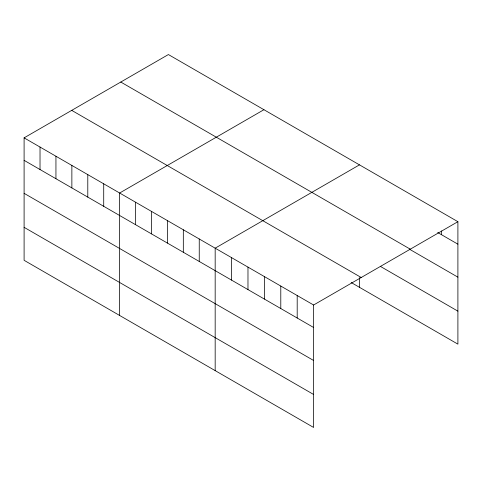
<?xml version="1.0" encoding="UTF-8"?>
<svg xmlns="http://www.w3.org/2000/svg" width="482" height="482" viewBox="0 0 482 482"><rect width="100%" height="100%" fill="white"/><g stroke="black" fill="none" stroke-linecap="round" stroke-linejoin="round"><path stroke-width="0.72" d="M24.1 137.858L313.601 305.004L313.601 427.45L24.1 260.31L24.1 137.858L168.399 54.55L457.9 221.69L457.9 344.142L351.191 282.53M263.937 109.703L119.632 193.017L119.632 315.469M359.47 164.862L215.171 248.176L215.171 370.622M313.601 305.004L457.9 221.69M437.71 232.517L457.9 244.175M120.783 82.042L410.278 249.182M409.314 249.11L457.9 277.162M380.292 266.341L457.9 311.149M71.722 110.366L361.217 277.505M24.1 160.343L313.601 327.483M24.1 193.33L313.601 360.476M24.1 227.323L313.601 394.463M441.494 230.956L441.494 234.704M359.47 277.566L359.47 287.314M297.195 295.532L297.195 318.012M280.789 286.061L280.789 308.54M264.383 276.59L264.383 299.069M247.977 267.118L247.977 289.598M231.577 257.647L231.577 280.126M199.247 238.982L199.247 261.461M183.323 229.787L183.323 252.273M167.405 220.593L167.405 243.079M151.481 211.405L151.481 233.884M135.556 202.211L135.556 224.69M103.714 183.823L103.714 206.308M87.79 174.629L87.79 197.114M71.866 165.44L71.866 187.92M55.942 156.246L55.942 178.732M40.024 147.052L40.024 169.537"/></g></svg>
